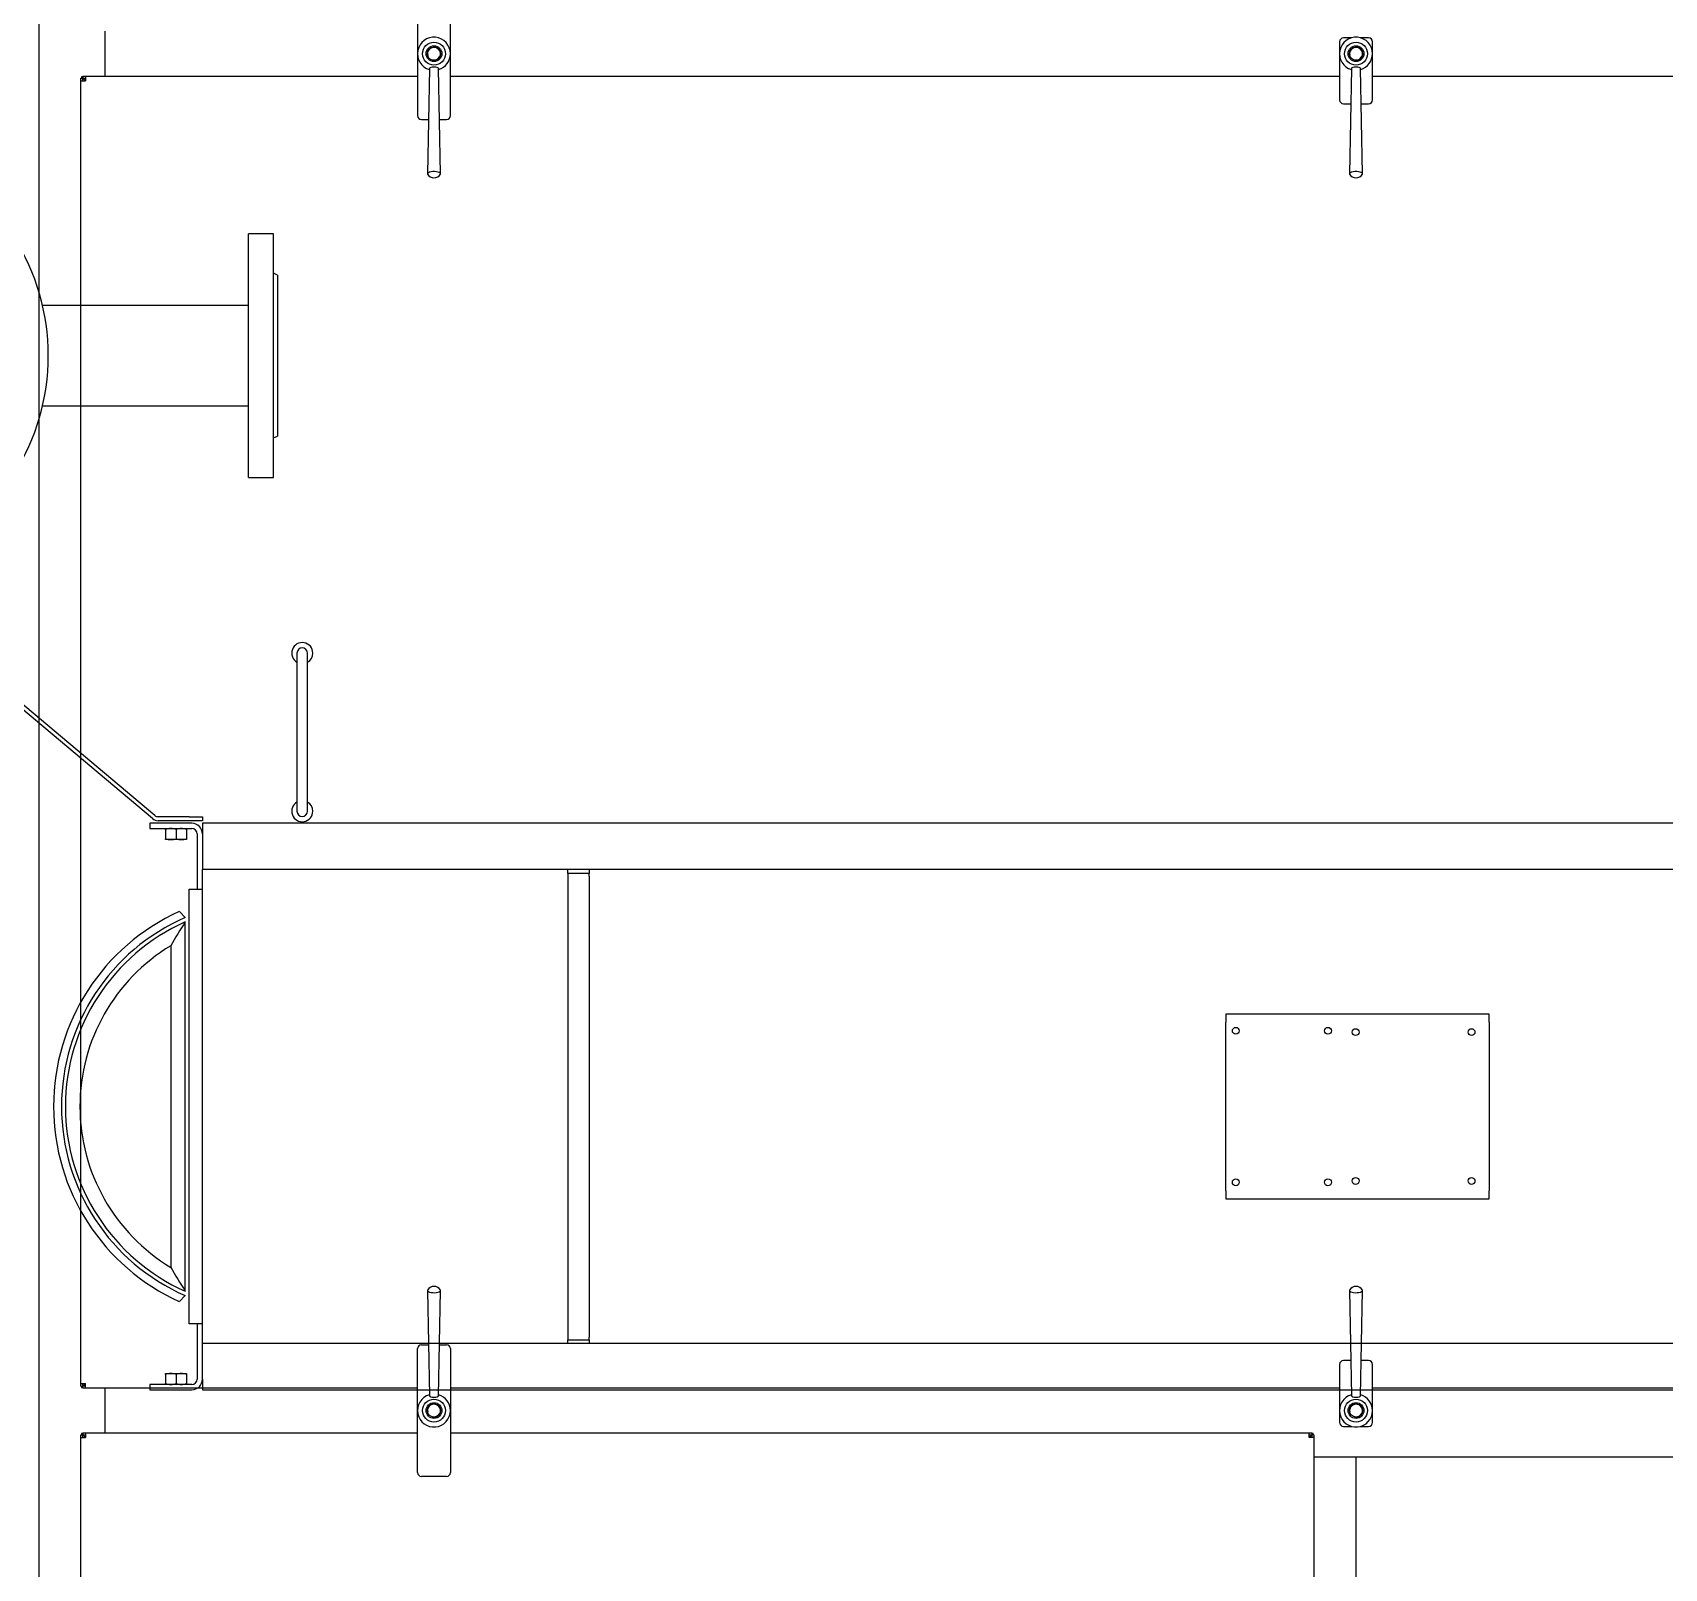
# Model space of a CAD drawing. Extents: x -681219 to -550379, y -242630 to -158199.
# Drawn here: x -576968 to -575729, y -224251 to -223086 of the extents above; entities that cross this region are included whole.
import ezdxf

# ---------------------------------------------------------------- set-up
doc = ezdxf.new("R2010")
doc.units = 0
doc.header["$LTSCALE"] = 1000
doc.linetypes.add('C2', pattern=[17, 14, -1, 1, -1])
for name, color, linetype in [('GZDH011002241', 7, 'CONTINUOUS'), ('GZDH011002631', 7, 'CONTINUOUS'), ('GZDH011002741', 7, 'CONTINUOUS'), ('GZDH011002781', 7, 'CONTINUOUS'), ('GZDH011002991', 7, 'CONTINUOUS'), ('GZDH011003011', 7, 'CONTINUOUS'), ('GZDH011029721', 7, 'CONTINUOUS'), ('GZDH011032021', 7, 'CONTINUOUS'), ('GZDH011032031', 7, 'CONTINUOUS'), ('GZDH011032241', 7, 'CONTINUOUS'), ('GZDH011032261', 7, 'CONTINUOUS'), ('Q02990157', 7, 'CONTINUOUS'), ('Q02990160', 7, 'CONTINUOUS'), ('中心线', 4, 'C2'), ('辅助线', 11, 'CONTINUOUS')]:
    doc.layers.add(name, color=color, linetype=linetype)
doc.layers.add('HEAT EXCHANGER', color=1, linetype='CONTINUOUS', lineweight=25)

# ---------------------------------------------------------------- blocks, each defined once
blk = doc.blocks.new('HEAT EXCHANGER')
at = {"layer": 'HEAT EXCHANGER'}
for p, q in [((6323, -185), (6323, 0)), ((6342, 0), (6323, 0)), ((6342, -185), (6342, 0)), ((6345, -31.5), (6342, -30)), ((6345, -31.5), (6345, -153.5)), ((6323, -54.5), (6166.7, -54.5)), ((6166.7, -130.5), (6323, -130.5)), ((6342, -155), (6345, -153.5)), ((6323, -185), (6342, -185)), ((6251.9, -441.6), (6094, -309.1)), ((6250, -443.9), (6092.1, -311.4)), ((6278, -442.5), (6254.4, -442.5)), ((6278, -445.5), (6254.4, -445.5)), ((6278, -442.5), (6288, -442.5)), ((6288, -445.5), (6278, -445.5)), ((6288, -442.5), (6288, -445.5)), ((6280, -447.5), (6248, -447.5)), ((6248, -447.5), (6248, -451.5)), ((6248, -451.5), (6280, -451.5)), ((6260, -452.2), (6260, -451.5)), ((6260, -452.2), (6260, -459.2)), ((6268, -452.2), (6268, -459.2)), ((6276, -451.5), (6276, -452.2)), ((6276, -452.2), (6276, -459.2)), ((6284, -455.5), (6284, -497.5)), ((8052, -447.5), (6288, -447.5)), ((6288, -447.5), (6288, -455.5)), ((6288, -455.5), (6288, -482.5)), ((6260, -459.9), (6260, -459.2)), ((6264, -459.9), (6260, -459.9)), ((6272, -459.9), (6264, -459.9)), ((6276, -459.9), (6272, -459.9)), ((6276, -459.2), (6276, -459.9)), ((8052, -482.5), (6288, -482.5)), ((6288, -842.5), (6288, -482.5)), ((6565.5, -485.5), (6565.5, -482.5)), ((6581.5, -482.5), (6581.5, -485.5)), ((6565.5, -485.5), (6565.5, -487.5)), ((6581.5, -485.5), (6565.5, -485.5)), ((6565.5, -487.5), (6565.5, -837.5)), ((6581.5, -487.5), (6581.5, -485.5)), ((6581.5, -487.5), (6581.5, -837.5)), ((6278, -497.5), (6284, -497.5)), ((6278, -827.5), (6278, -497.5)), ((6284, -497.5), (6288, -497.5)), ((6270.5, -514.5), (6275, -519)), ((6275, -519), (6275, -519)), ((6275, -802.7), (6275, -522.3)), ((6264, -540.4), (6264, -784.6)), ((7065, -592.5), (7065, -598.5)), ((7265, -592.5), (7065, -592.5)), ((7265, -598.5), (7265, -592.5)), ((7065, -726.5), (7065, -598.5)), ((7265, -598.5), (7265, -726.5)), ((7065, -726.5), (7065, -732.5)), ((7265, -732.5), (7265, -726.5)), ((7065, -732.5), (7265, -732.5)), ((6275, -806), (6270.5, -810.5)), ((6275, -806), (6275, -806)), ((6284, -827.5), (6278, -827.5)), ((6288, -827.5), (6284, -827.5)), ((6284, -827.5), (6284, -869.5)), ((6565.5, -837.5), (6565.5, -839.5)), ((6565.5, -842.5), (6565.5, -839.5)), ((6565.5, -839.5), (6581.5, -839.5)), ((6581.5, -839.5), (6581.5, -837.5)), ((6581.5, -839.5), (6581.5, -842.5)), ((6288, -869.5), (6288, -842.5)), ((8052, -842.5), (6288, -842.5)), ((6260, -865.1), (6264, -865.1)), ((6260, -865.8), (6260, -865.1)), ((6260, -865.8), (6260, -872.8)), ((6264, -865.1), (6272, -865.1)), ((6268, -865.8), (6268, -872.8)), ((6272, -865.1), (6276, -865.1)), ((6276, -865.1), (6276, -865.8)), ((6276, -865.8), (6276, -872.8)), ((6280, -873.5), (6248, -873.5)), ((6248, -873.5), (6248, -877.5)), ((6248, -877.5), (6280, -877.5)), ((6260, -873.5), (6260, -872.8)), ((6276, -872.8), (6276, -873.5)), ((6288, -869.5), (6288, -877.5)), ((6288, -877.5), (8052, -877.5))]:
    blk.add_line(p, q, dxfattribs=at)
for centre in [(7072.5, -605), (7142.5, -605), (7163.5, -606), (7251.5, -606), (7072.5, -720), (7142.5, -720), (7163.5, -719), (7251.5, -719)]:
    blk.add_circle(centre, 2.6, dxfattribs=at)
for centre, radius, start, end in [((6002.5, -92.5), 168.5, 295.8618, 64.1382), ((6254.4, -438.7), 6.8, 230, 270), ((6254.4, -438.7), 3.8, 230, 270), ((6264.2, -464), 12.5, 90.7876, 109.4685), ((6263.8, -464), 12.5, 70.5315, 89.2124), ((6272.2, -464), 12.5, 90.7876, 109.4685), ((6271.8, -464), 12.5, 70.5315, 89.2124), ((6280, -455.5), 8, 0, 90), ((6280, -455.5), 4, 0, 90), ((6264.2, -447.4), 12.5, 250.5315, 269.2124), ((6263.8, -447.4), 12.5, 270.7876, 289.4685), ((6272.2, -447.4), 12.5, 250.5315, 269.2124), ((6271.8, -447.4), 12.5, 270.7876, 289.4685), ((6337.5, -662.5), 162.5, 114.3618, 245.6382), ((6337.5, -662.5), 156.5, 113.5382, 246.4618), ((6337.5, -662.5), 153.5, 114.0269, 245.9731), ((6337.5, -662.5), 142.5, 121.0502, 238.9498), ((6264.2, -877.6), 12.5, 90.7876, 109.4685), ((6263.8, -877.6), 12.5, 70.5315, 89.2124), ((6272.2, -877.6), 12.5, 90.7876, 109.4685), ((6271.8, -877.6), 12.5, 70.5315, 89.2124), ((6264.2, -861), 12.5, 250.5315, 269.2124), ((6263.8, -861), 12.5, 270.7876, 289.4685), ((6272.2, -861), 12.5, 250.5315, 269.2124), ((6271.8, -861), 12.5, 270.7876, 289.4685), ((6280, -869.5), 4, 270, 0), ((6280, -869.5), 8, 270, 0)]:
    blk.add_arc(centre, radius, start, end, dxfattribs=at)
for centre, major_axis, start_param, end_param in [((32746.7, -532.1), (-26517.2, -131.3), -0.059017, -0.051441), ((32746.7, -792.9), (-26517.2, 131.3), 0.051441, 0.059017)]:
    blk.add_ellipse(centre, major_axis=major_axis, ratio=0.090051, start_param=start_param, end_param=end_param, dxfattribs=at)
blk = doc.blocks.new('fushitu')
at = {"layer": 'GZDH011002241', "color": 7, "linetype": 'Continuous'}
for p, q in [((2987.5, 524), (2987.5, 480)), ((2996.5, 527), (2990.5, 527)), ((3009.5, 527), (3003.5, 527)), ((3012.5, 480), (3012.5, 524)), ((2990.5, 477), (2996, 477)), ((3004, 477), (3009.5, 477)), ((2987.5, -480), (2987.5, -515)), ((2996, -477), (2990.5, -477)), ((3009.5, -477), (3004, -477)), ((3012.5, -524), (3012.5, -480)), ((2987.5, -515), (2987.5, -524)), ((2990.5, -527), (2996.5, -527)), ((3003.5, -527), (3009.5, -527))]:
    blk.add_line(p, q, dxfattribs=at)
for centre, start, end in [((2990.5, 524), 90, 180), ((3009.5, 524), 0, 90), ((2990.5, 480), 180, 270), ((3009.5, 480), 270, 0), ((2990.5, -480), 90, 180), ((3009.5, -480), 0, 90), ((2990.5, -524), 180, 270), ((3009.5, -524), 270, 0)]:
    blk.add_arc(centre, 3, start, end, dxfattribs=at)
at = {"layer": 'GZDH011002631', "color": 7, "linetype": 'Continuous'}
for p, q in [((2968, -550), (2995.5, -550)), ((2995.5, -550), (3000, -550))]:
    blk.add_line(p, q, dxfattribs=at)
at = {"layer": 'GZDH011002741', "color": 7, "linetype": 'Continuous'}
for centre, radius in [((2300, 515), 6), ((3000, 515), 6), ((2300, 515), 5), ((3000, 515), 5), ((2300, -515), 6), ((2300, -515), 5), ((3000, -515), 6), ((3000, -515), 5)]:
    blk.add_circle(centre, radius, dxfattribs=at)
for centre in [(2300, 515), (3000, 515), (2300, -515), (3000, -515)]:
    blk.add_arc(centre, 4.93, 255, 195, dxfattribs=at)
at = {"layer": 'GZDH011002781', "color": 7, "linetype": 'Continuous'}
for p, q in [((3000, -550), (3950, -550)), ((3000, -1175), (3000, -550))]:
    blk.add_line(p, q, dxfattribs=at)
at = {"layer": 'GZDH011002991', "color": 7, "linetype": 'Continuous'}
for p, q in [((2050, 532), (2050, 498)), ((2050, -498), (2050, -532))]:
    blk.add_line(p, q, dxfattribs=at)
at = {"layer": 'GZDH011003011', "color": 7, "linetype": 'Continuous'}
blk.add_line((2000, 1800), (2000, -1800), dxfattribs=at)
blk.add_line((2000, 1800), (2000, -1800), dxfattribs=at)
at = {"layer": 'GZDH011029721', "color": 7, "linetype": 'Continuous'}
for p, q in [((2287.5, 562), (2287.5, 468)), ((2312.5, 468), (2312.5, 562)), ((2290.5, 465), (2295.8, 465)), ((2304.2, 465), (2309.5, 465)), ((2287.5, -562), (2287.5, -468)), ((2290.5, -465), (2295.8, -465)), ((2304.2, -465), (2309.5, -465)), ((2312.5, -468), (2312.5, -562)), ((2309.5, -565), (2290.5, -565))]:
    blk.add_line(p, q, dxfattribs=at)
for centre, start, end in [((2290.5, 468), 180, 270), ((2309.5, 468), 270, 0), ((2290.5, -468), 90, 180), ((2309.5, -468), 0, 90), ((2290.5, -562), 180, 270), ((2309.5, -562), 270, 0)]:
    blk.add_arc(centre, 3, start, end, dxfattribs=at)
at = {"layer": 'GZDH011032021', "color": 7, "linetype": 'Continuous'}
for p, q in [((2032.5, 497.5), (2032.5, 496.5)), ((2032.5, 497.5), (2035.5, 494.5)), ((2033.5, 497.5), (2032.5, 497.5)), ((2032.5, -497.5), (2035.5, -494.5)), ((2032.5, -496.5), (2032.5, -497.5)), ((2032.5, -497.5), (2033.5, -497.5))]:
    blk.add_line(p, q, dxfattribs=at)
at = {"layer": 'GZDH011032031', "color": 7, "linetype": 'Continuous'}
for p, q in [((2033.5, -532.5), (2032.5, -532.5)), ((2032.5, -532.5), (2035.5, -535.5)), ((2032.5, -532.5), (2032.5, -533.5)), ((2967.5, -532.5), (2964.5, -535.5)), ((2967.5, -532.5), (2966.5, -532.5)), ((2967.5, -533.5), (2967.5, -532.5))]:
    blk.add_line(p, q, dxfattribs=at)
at = {"layer": 'GZDH011032241', "color": 7, "linetype": 'Continuous'}
for p, q in [((2032, 496.5), (2033.5, 496.5)), ((2032, 494.5), (2032, 496.5)), ((2033.5, 498), (2033.5, 496.5)), ((2033.5, 498), (2035.5, 498)), ((2033.5, 494.5), (2033.5, 496.5)), ((2033.5, 496.5), (2035.5, 496.5)), ((2035.5, 498), (2035.5, 494.5)), ((2035.5, 498), (2287.5, 498)), ((2312.5, 498), (2987.5, 498)), ((3012.5, 498), (3687.5, 498)), ((2032, 494.5), (2035.5, 494.5)), ((2032, -494.5), (2032, 494.5)), ((2032, -494.5), (2035.5, -494.5)), ((2032, -496.5), (2032, -494.5)), ((2033.5, -496.5), (2033.5, -494.5)), ((2035.5, -498), (2035.5, -494.5)), ((2032, -496.5), (2033.5, -496.5)), ((2035.5, -496.5), (2033.5, -496.5)), ((2033.5, -498), (2033.5, -496.5)), ((2035.5, -498), (2033.5, -498)), ((2287.5, -498), (2035.5, -498)), ((2987.5, -498), (2312.5, -498)), ((3687.5, -498), (3012.5, -498))]:
    blk.add_line(p, q, dxfattribs=at)
at = {"layer": 'GZDH011032261', "color": 7, "linetype": 'Continuous'}
for p, q in [((2033.5, -532), (2033.5, -533.5)), ((2033.5, -532), (2035.5, -532)), ((2035.5, -532), (2035.5, -535.5)), ((2035.5, -532), (2287.5, -532)), ((2312.5, -532), (2964.5, -532)), ((2964.5, -535.5), (2964.5, -532)), ((2964.5, -532), (2966.5, -532)), ((2966.5, -532), (2966.5, -533.5)), ((2032, -533.5), (2033.5, -533.5)), ((2032, -535.5), (2032, -533.5)), ((2032, -535.5), (2035.5, -535.5)), ((2032, -1064.5), (2032, -535.5)), ((2033.5, -535.5), (2033.5, -533.5)), ((2033.5, -533.5), (2035.5, -533.5)), ((2964.5, -533.5), (2966.5, -533.5)), ((2968, -535.5), (2964.5, -535.5)), ((2966.5, -533.5), (2966.5, -535.5)), ((2968, -533.5), (2966.5, -533.5)), ((2968, -533.5), (2968, -535.5)), ((2968, -535.5), (2968, -1064.5))]:
    blk.add_line(p, q, dxfattribs=at)
at = {"layer": 'Q02990157', "color": 7, "linetype": 'Continuous'}
for p, q in [((2296.5, 503.7), (2295, 423.9)), ((2305, 423.9), (2303.5, 503.7)), ((2996.5, 503.7), (2995, 423.9)), ((3005, 423.9), (3003.5, 503.7)), ((2295, -423.9), (2296.5, -503.7)), ((2303.5, -503.7), (2305, -423.9)), ((2995, -423.9), (2996.5, -503.7)), ((3003.5, -503.7), (3005, -423.9))]:
    blk.add_line(p, q, dxfattribs=at)
for centre in [(2300, 515), (3000, 515), (2300, -515), (3000, -515)]:
    blk.add_circle(centre, 8.67, dxfattribs=at)
for centre, radius, start, end in [((2300, 515), 12.5, 0, 253.5981), ((3000, 515), 12.5, 0, 253.5981), ((2300, 515), 12.5, 286.4019, 0), ((3000, 515), 12.5, 286.4019, 0), ((2300, 426.4), 5.67, 210.0522, 270), ((2300, 426.4), 5.67, 270, 329.9478), ((3000, 426.4), 5.67, 210.0522, 270), ((3000, 426.4), 5.67, 270, 329.9478), ((2300, -426.4), 5.67, 90, 149.9478), ((2300, -426.4), 5.67, 30.0522, 90), ((3000, -426.4), 5.67, 90, 149.9478), ((3000, -426.4), 5.67, 30.0522, 90), ((2300, -515), 12.5, 106.4019, 0), ((2300, -515), 12.5, 0, 73.5981), ((3000, -515), 12.5, 106.4019, 0), ((3000, -515), 12.5, 0, 73.5981)]:
    blk.add_arc(centre, radius, start, end, dxfattribs=at)
for centre, major_axis, start_param, end_param in [((2300, 503.7), (-3.52, 0), 3.147946, 6.276832), ((3000, 503.7), (-3.52, 0), 3.147946, 6.276832), ((2300, 423.8), (-5, 0), 2.946235, 6.283185), ((2300, 423.8), (-5, 0), 0, 0.195358), ((3000, 423.8), (-5, 0), 2.946235, 6.283185), ((3000, 423.8), (-5, 0), 0, 0.195358), ((2300, -423.8), (-5, 0), 0, 3.33695), ((2300, -423.8), (-5, 0), 6.087828, 6.283185), ((3000, -423.8), (5, 0), 2.946235, 6.283185), ((3000, -423.8), (5, 0), 0, 0.195358), ((2300, -503.7), (-3.52, 0), 0.006353, 3.135239), ((3000, -503.7), (3.52, 0), 3.147946, 6.276832)]:
    blk.add_ellipse(centre, major_axis=major_axis, ratio=0.34202, start_param=start_param, end_param=end_param, dxfattribs=at)
at = {"layer": 'Q02990160', "color": 7, "linetype": 'Continuous'}
for p, q in [((2196, 60), (2196, 46)), ((2204, 46), (2204, 60)), ((2196, 46), (2196, -46)), ((2204, -46), (2204, 46)), ((2196, -46), (2196, -60)), ((2204, -60), (2204, -46))]:
    blk.add_line(p, q, dxfattribs=at)
for centre, radius, start, end in [((2200, 60), 8, 0, 240), ((2200, 60), 4, 0, 180), ((2200, 60), 8, 300, 0), ((2200, -60), 8, 120, 0), ((2200, -60), 4, 180, 0), ((2200, -60), 8, 0, 60)]:
    blk.add_arc(centre, radius, start, end, dxfattribs=at)
at = {"layer": '辅助线'}
blk.add_blockref('HEAT EXCHANGER', (-4163.8, 378.3), dxfattribs=at)

msp = doc.modelspace()

# ---------------------------------------------------------------- block references
at = {"layer": '中心线'}
msp.add_blockref('fushitu', (-578962.82, -223616.6983), dxfattribs=at)

doc.saveas('drawing.dxf')
